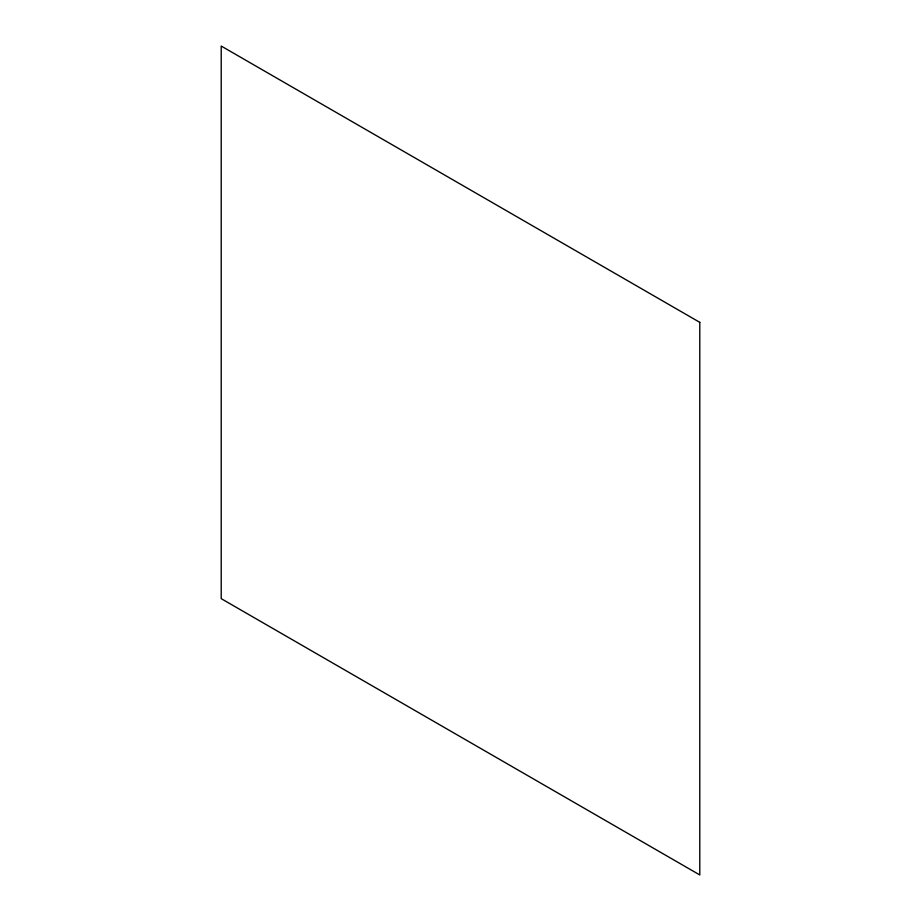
<?xml version="1.0" encoding="UTF-8"?>
<svg xmlns="http://www.w3.org/2000/svg" width="921" height="921" viewBox="0 0 921 921"><rect width="100%" height="100%" fill="white"/><g stroke="black" fill="none" stroke-linecap="round" stroke-linejoin="round"><path stroke-width="1.38" d="M699.787 322.35L221.213 46.05L221.213 598.65L699.787 874.95L699.787 322.35"/></g></svg>
